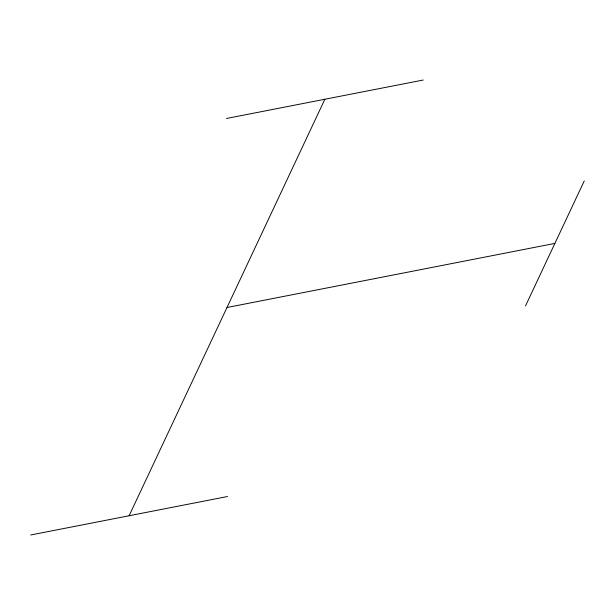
<?xml version="1.0" encoding="UTF-8"?>
<svg xmlns="http://www.w3.org/2000/svg" width="615" height="615" viewBox="0 0 615 615"><rect width="100%" height="100%" fill="white"/><g stroke="black" fill="none" stroke-linecap="round" stroke-linejoin="round"><path stroke-width="0.92" d="M129.119 515.747L324.866 99.253M525.525 305.878L584.25 180.933M226.497 118.48L423.235 80.027M226.989 307.5L554.891 243.409M30.75 534.973L227.489 496.52"/></g></svg>
